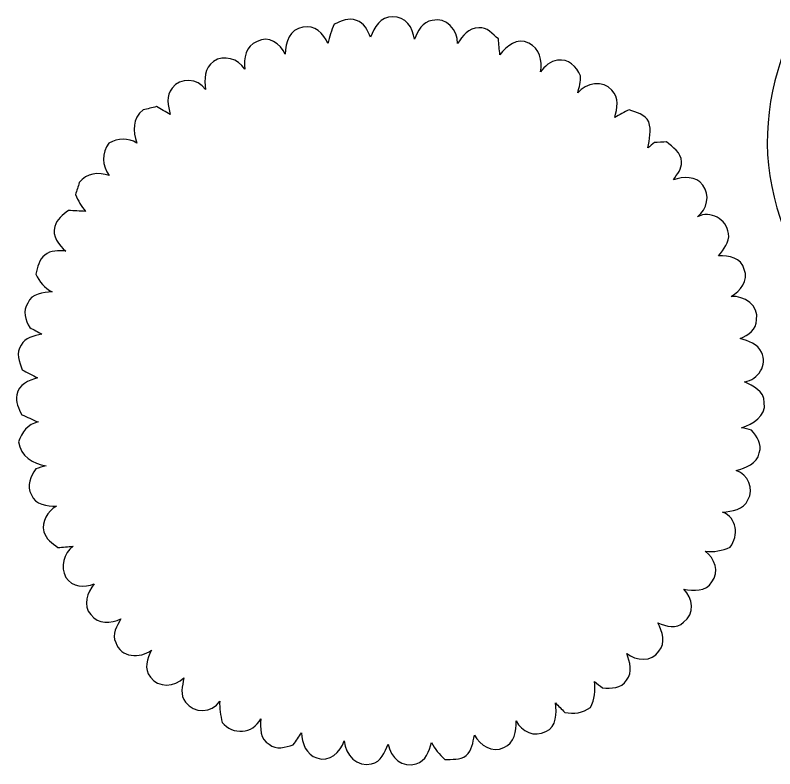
# Model space of a CAD drawing. Header units: centimetres. Extents: x -7 to 7, y -12.7 to 12.7.
# Drawn here: x -5.51 to 1.96, y -12.74 to -5.33 of the extents above; entities that cross this region are included whole.
import ezdxf

# ---------------------------------------------------------------- set-up
doc = ezdxf.new("R2010")
doc.units = ezdxf.units.CM
doc.header["$MEASUREMENT"] = 0
doc.layers.add('Camada 1', color=7, linetype='Continuous')

msp = doc.modelspace()

# ---------------------------------------------------------------- linework, layer by layer
at = {"layer": 'Camada 1', "color": 156}
for points, knots in [([(4.14725, -4.05024), (5.16995, -3.93734), (6.24487, -4.50956), (6.68019, -5.44971), (6.68019, -5.44971), (6.90986, -5.89986), (6.98358, -6.4195), (6.91902, -6.91868), (6.91902, -6.91868), (6.82659, -7.5004), (6.54826, -8.06662), (6.09389, -8.44973), (6.09389, -8.44973), (5.6021, -8.89387), (4.9276, -9.12388), (4.2672, -9.08614), (4.2672, -9.08614), (3.64596, -9.04558), (3.04165, -8.77359), (2.60667, -8.32696), (2.60667, -8.32696), (2.19991, -7.92373), (1.96885, -7.36917), (1.89618, -6.80614), (1.89618, -6.80614), (1.84221, -6.25016), (1.9939, -5.6843), (2.28282, -5.20946), (2.28282, -5.20946), (2.68534, -4.56459), (3.39724, -4.14231), (4.14725, -4.05024)], [0, 0, 0, 0, 0.1111111, 0.1111111, 0.1111111, 0.1111111, 0.2222222, 0.2222222, 0.2222222, 0.2222222, 0.3333333, 0.3333333, 0.3333333, 0.3333333, 0.4444444, 0.4444444, 0.4444444, 0.4444444, 0.5555556, 0.5555556, 0.5555556, 0.5555556, 0.6666667, 0.6666667, 0.6666667, 0.6666667, 0.7777778, 0.7777778, 0.7777778, 0.7777778, 1, 1, 1, 1]), ([(-2.37418, -5.42079), (-2.3047, -5.39255), (-2.23061, -5.34987), (-2.1537, -5.38268), (-2.1537, -5.38268), (-2.07785, -5.40526), (-2.04505, -5.48252), (-2.01577, -5.54918), (-2.01577, -5.54918), (-1.98049, -5.45146), (-1.9184, -5.34458), (-1.79916, -5.3474), (-1.79916, -5.3474), (-1.67357, -5.34105), (-1.59666, -5.45641), (-1.58503, -5.56894), (-1.58503, -5.56894), (-1.55081, -5.48781), (-1.50741, -5.3975), (-1.4097, -5.38302), (-1.4097, -5.38302), (-1.26965, -5.34563), (-1.1578, -5.47933), (-1.16099, -5.61128), (-1.16099, -5.61128), (-1.11337, -5.5372), (-1.04846, -5.45677), (-0.95215, -5.4557), (-0.95215, -5.4557), (-0.87029, -5.44617), (-0.81704, -5.51992), (-0.75847, -5.56401), (-0.75847, -5.56401), (-0.75388, -5.61693), (-0.74894, -5.66949), (-0.74471, -5.72276), (-0.74471, -5.72276), (-0.68297, -5.6335), (-0.57291, -5.54848), (-0.46107, -5.60775), (-0.46107, -5.60775), (-0.3496, -5.65431), (-0.3249, -5.78167), (-0.3443, -5.88963), (-0.3443, -5.88963), (-0.30127, -5.83564), (-0.25047, -5.78202), (-0.17744, -5.77461), (-0.17744, -5.77461), (-0.07443, -5.75734), (0.01269, -5.83776), (0.04726, -5.92807), (0.04726, -5.92807), (0.05396, -5.98452), (0.03457, -6.04026), (0.02258, -6.09564), (0.02258, -6.09564), (0.09983, -5.99651), (0.2734, -5.96335), (0.35736, -6.07024), (0.35736, -6.07024), (0.4318, -6.14079), (0.40886, -6.24945), (0.38593, -6.3373), (0.38593, -6.3373), (0.43144, -6.30907), (0.47941, -6.28473), (0.5274, -6.26109), (0.5274, -6.26109), (0.5976, -6.28791), (0.68333, -6.30555), (0.71966, -6.37998), (0.71966, -6.37998), (0.7514, -6.4636), (0.72319, -6.55214), (0.71225, -6.6368), (0.71225, -6.6368), (0.72813, -6.62374), (0.75952, -6.59729), (0.7754, -6.58388), (0.7754, -6.58388), (0.80503, -6.58213), (0.86395, -6.57859), (0.89358, -6.57718), (0.89358, -6.57718), (0.95566, -6.62798), (1.0421, -6.6816), (1.04069, -6.77262), (1.04069, -6.77262), (1.04846, -6.84176), (0.99871, -6.89609), (0.96273, -6.94937), (0.96273, -6.94937), (1.05903, -6.92043), (1.18604, -6.90667), (1.25095, -7.00193), (1.25095, -7.00193), (1.32997, -7.09965), (1.29222, -7.23864), (1.19839, -7.31343), (1.19839, -7.31343), (1.32467, -7.24605), (1.48907, -7.33882), (1.50318, -7.47676), (1.50318, -7.47676), (1.52118, -7.56462), (1.45308, -7.63164), (1.40723, -7.69725), (1.40723, -7.69725), (1.50812, -7.69126), (1.63264, -7.71525), (1.65876, -7.83061), (1.65876, -7.83061), (1.70532, -7.94208), (1.61995, -8.04228), (1.53105, -8.0973), (1.53105, -8.0973), (1.6577, -8.08531), (1.80693, -8.18656), (1.78118, -8.32626), (1.78118, -8.32626), (1.78187, -8.42081), (1.69791, -8.47865), (1.61924, -8.51076), (1.61924, -8.51076), (1.69791, -8.53617), (1.79246, -8.56051), (1.82774, -8.64517), (1.82774, -8.64517), (1.89476, -8.76723), (1.79351, -8.9168), (1.66334, -8.93409), (1.66334, -8.93409), (1.74659, -8.9796), (1.85525, -9.02404), (1.85666, -9.13729), (1.85666, -9.13729), (1.87571, -9.27664), (1.74449, -9.35073), (1.63194, -9.38635), (1.63194, -9.38635), (1.65664, -9.392), (1.70602, -9.40399), (1.73073, -9.40964), (1.73073, -9.40964), (1.78187, -9.47137), (1.8369, -9.54863), (1.80693, -9.63365), (1.80693, -9.63365), (1.78859, -9.74372), (1.67111, -9.77793), (1.58009, -9.80792), (1.58009, -9.80792), (1.69827, -9.84462), (1.75753, -9.98855), (1.69615, -10.0965), (1.69615, -10.0965), (1.65488, -10.19386), (1.53634, -10.20585), (1.44497, -10.21574), (1.44497, -10.21574), (1.58891, -10.27007), (1.60584, -10.44645), (1.52152, -10.5604), (1.52152, -10.5604), (1.44285, -10.59356), (1.3596, -10.61332), (1.27423, -10.60131), (1.27423, -10.60131), (1.36877, -10.6687), (1.42134, -10.8024), (1.3409, -10.90259), (1.3409, -10.90259), (1.2834, -11.00208), (1.16028, -10.98902), (1.06362, -10.9735), (1.06362, -10.9735), (1.1578, -11.05782), (1.17544, -11.22045), (1.06291, -11.2977), (1.06291, -11.2977), (0.9913, -11.36721), (0.89005, -11.34075), (0.81033, -11.30335), (0.81033, -11.30335), (0.84983, -11.38977), (0.895, -11.4995), (0.81915, -11.58168), (0.81915, -11.58168), (0.74999, -11.69105), (0.59443, -11.67799), (0.50305, -11.60533), (0.50305, -11.60533), (0.53481, -11.68964), (0.56479, -11.78877), (0.5027, -11.8685), (0.5027, -11.8685), (0.45084, -11.94964), (0.34924, -11.95034), (0.26423, -11.94364), (0.26423, -11.94364), (0.23847, -11.92247), (0.21271, -11.9013), (0.18696, -11.88049), (0.18696, -11.88049), (0.19649, -11.96833), (0.18837, -12.05652), (0.1471, -12.1359), (0.1471, -12.1359), (0.0709, -12.18812), (-0.01693, -12.20435), (-0.10653, -12.18388), (-0.10653, -12.18388), (-0.13757, -12.15248), (-0.16827, -12.12215), (-0.19861, -12.0918), (-0.19861, -12.0918), (-0.18133, -12.19129), (-0.18555, -12.32605), (-0.2935, -12.37262), (-0.2935, -12.37262), (-0.4004, -12.43329), (-0.53374, -12.37402), (-0.58349, -12.26784), (-0.58349, -12.26784), (-0.58278, -12.36732), (-0.59972, -12.48867), (-0.70555, -12.53031), (-0.70555, -12.53031), (-0.8202, -12.58746), (-0.93591, -12.50562), (-0.99518, -12.40966), (-0.99518, -12.40966), (-1.00894, -12.47916), (-1.01776, -12.55994), (-1.07702, -12.60792), (-1.07702, -12.60792), (-1.13629, -12.65555), (-1.21603, -12.6425), (-1.28658, -12.64742), (-1.28658, -12.64742), (-1.33843, -12.59804), (-1.38535, -12.54371), (-1.41781, -12.47951), (-1.41781, -12.47951), (-1.43791, -12.56558), (-1.4725, -12.6626), (-1.56774, -12.68871), (-1.56774, -12.68871), (-1.69862, -12.7388), (-1.82457, -12.62415), (-1.84185, -12.49749), (-1.84185, -12.49749), (-1.87854, -12.57265), (-1.91135, -12.67319), (-2.00589, -12.68976), (-2.00589, -12.68976), (-2.147, -12.73033), (-2.26835, -12.59945), (-2.27471, -12.4654), (-2.27471, -12.4654), (-2.31281, -12.57194), (-2.4204, -12.68165), (-2.54316, -12.63261), (-2.54316, -12.63261), (-2.65077, -12.5991), (-2.69134, -12.48728), (-2.6938, -12.38462), (-2.6938, -12.38462), (-2.72097, -12.42377), (-2.74849, -12.46222), (-2.776, -12.50173), (-2.776, -12.50173), (-2.85326, -12.52855), (-2.94286, -12.55535), (-3.01308, -12.4968), (-3.01308, -12.4968), (-3.10409, -12.44776), (-3.10127, -12.33735), (-3.09703, -12.24845), (-3.09703, -12.24845), (-3.16934, -12.39801), (-3.37502, -12.40895), (-3.47556, -12.28302), (-3.47556, -12.28302), (-3.4925, -12.21493), (-3.50378, -12.14542), (-3.50026, -12.07557), (-3.50026, -12.07557), (-3.57292, -12.19129), (-3.75884, -12.19941), (-3.83504, -12.08405), (-3.83504, -12.08405), (-3.89395, -12.01702), (-3.86608, -11.92388), (-3.85197, -11.84627), (-3.85197, -11.84627), (-3.94124, -11.93095), (-4.10562, -11.94964), (-4.18076, -11.83674), (-4.18076, -11.83674), (-4.25097, -11.75914), (-4.21357, -11.65472), (-4.17194, -11.57427), (-4.17194, -11.57427), (-4.2813, -11.65577), (-4.4764, -11.6466), (-4.52154, -11.49879), (-4.52154, -11.49879), (-4.56423, -11.41623), (-4.5099, -11.33581), (-4.47111, -11.26525), (-4.47111, -11.26525), (-4.56776, -11.30828), (-4.70005, -11.32416), (-4.76708, -11.22362), (-4.76708, -11.22362), (-4.84998, -11.13296), (-4.80201, -11.0049), (-4.73428, -10.922), (-4.73428, -10.922), (-4.83022, -10.96222), (-4.95123, -10.95092), (-5.01227, -10.85814), (-5.01227, -10.85814), (-5.07047, -10.75265), (-5.03624, -10.62214), (-4.94135, -10.55088), (-4.94135, -10.55088), (-4.9918, -10.55511), (-5.04225, -10.55933), (-5.09269, -10.56393), (-5.09269, -10.56393), (-5.14631, -10.52054), (-5.21263, -10.48066), (-5.22817, -10.40835), (-5.22817, -10.40835), (-5.25744, -10.3071), (-5.189, -10.20938), (-5.10645, -10.15683), (-5.10645, -10.15683), (-5.19888, -10.16212), (-5.31388, -10.14165), (-5.35235, -10.04464), (-5.35235, -10.04464), (-5.40208, -9.95927), (-5.3601, -9.86367), (-5.30965, -9.79063), (-5.30965, -9.79063), (-5.27578, -9.78041), (-5.24191, -9.77053), (-5.2077, -9.761), (-5.2077, -9.761), (-5.33964, -9.74266), (-5.45818, -9.6654), (-5.47758, -9.5257), (-5.47758, -9.5257), (-5.44688, -9.43292), (-5.38797, -9.35073), (-5.28708, -9.32956), (-5.28708, -9.32956), (-5.34034, -9.30627), (-5.39291, -9.28193), (-5.44547, -9.25865), (-5.44547, -9.25865), (-5.47933, -9.19938), (-5.51144, -9.1327), (-5.4938, -9.06285), (-5.4938, -9.06285), (-5.48286, -8.9616), (-5.3742, -8.9214), (-5.29096, -8.89494), (-5.29096, -8.89494), (-5.34246, -8.86989), (-5.39291, -8.84307), (-5.44371, -8.81732), (-5.44371, -8.81732), (-5.46946, -8.74041), (-5.50932, -8.64975), (-5.45394, -8.57637), (-5.45394, -8.57637), (-5.41655, -8.49806), (-5.32448, -8.48535), (-5.25003, -8.46561), (-5.25003, -8.46561), (-5.2892, -8.44408), (-5.32835, -8.42327), (-5.36751, -8.40281), (-5.36751, -8.40281), (-5.40807, -8.32872), (-5.44159, -8.2377), (-5.38868, -8.16081), (-5.38868, -8.16081), (-5.34811, -8.06662), (-5.23769, -8.05602), (-5.14843, -8.05249), (-5.14843, -8.05249), (-5.22252, -8.01441), (-5.27402, -7.95055), (-5.30895, -7.8761), (-5.30895, -7.8761), (-5.28884, -7.81049), (-5.28002, -7.7336), (-5.22111, -7.6895), (-5.22111, -7.6895), (-5.1622, -7.64151), (-5.08353, -7.6468), (-5.01227, -7.64998), (-5.01227, -7.64998), (-5.08212, -7.59213), (-5.1516, -7.50393), (-5.12127, -7.40798), (-5.12127, -7.40798), (-5.10504, -7.33602), (-5.04155, -7.29543), (-4.98827, -7.25204), (-4.98827, -7.25204), (-4.93218, -7.25452), (-4.87574, -7.25735), (-4.81894, -7.26052), (-4.81894, -7.26052), (-4.86056, -7.21042), (-4.89374, -7.15432), (-4.91842, -7.09436), (-4.91842, -7.09436), (-4.90502, -7.05555), (-4.89267, -7.0164), (-4.88102, -6.97723), (-4.88102, -6.97723), (-4.81117, -6.88233), (-4.69123, -6.87034), (-4.58645, -6.90808), (-4.58645, -6.90808), (-4.66054, -6.81284), (-4.65912, -6.68548), (-4.58893, -6.58847), (-4.58893, -6.58847), (-4.50037, -6.54368), (-4.39985, -6.53274), (-4.31341, -6.58883), (-4.31341, -6.58883), (-4.35751, -6.47381), (-4.35892, -6.34576), (-4.25414, -6.26356), (-4.25414, -6.26356), (-4.2104, -6.25264), (-4.1663, -6.2417), (-4.12255, -6.23076), (-4.12255, -6.23076), (-4.07704, -6.25544), (-4.03189, -6.28156), (-3.9878, -6.30907), (-3.9878, -6.30907), (-4.00507, -6.2237), (-4.03365, -6.1214), (-3.96699, -6.04943), (-3.96699, -6.04943), (-3.8922, -5.94042), (-3.71052, -5.95207), (-3.64067, -6.06107), (-3.64067, -6.06107), (-3.65125, -5.9637), (-3.65019, -5.84941), (-3.56234, -5.78626), (-3.56234, -5.78626), (-3.45968, -5.71853), (-3.31611, -5.75768), (-3.25402, -5.8621), (-3.25402, -5.8621), (-3.26602, -5.75768), (-3.24414, -5.62926), (-3.1309, -5.59187), (-3.1309, -5.59187), (-3.02224, -5.52343), (-2.90159, -5.61516), (-2.85503, -5.71465), (-2.85503, -5.71465), (-2.85537, -5.6021), (-2.81094, -5.46417), (-2.68076, -5.45112), (-2.68076, -5.45112), (-2.5647, -5.41972), (-2.47826, -5.51497), (-2.43592, -5.61092), (-2.43592, -5.61092), (-2.42288, -5.54496), (-2.4003, -5.48216), (-2.37418, -5.42079)], [0, 0, 0, 0, 0.0081301, 0.0081301, 0.0081301, 0.0081301, 0.0162602, 0.0162602, 0.0162602, 0.0162602, 0.0243902, 0.0243902, 0.0243902, 0.0243902, 0.0325203, 0.0325203, 0.0325203, 0.0325203, 0.0406504, 0.0406504, 0.0406504, 0.0406504, 0.0487805, 0.0487805, 0.0487805, 0.0487805, 0.0569106, 0.0569106, 0.0569106, 0.0569106, 0.0650407, 0.0650407, 0.0650407, 0.0650407, 0.0731707, 0.0731707, 0.0731707, 0.0731707, 0.0813008, 0.0813008, 0.0813008, 0.0813008, 0.0894309, 0.0894309, 0.0894309, 0.0894309, 0.097561, 0.097561, 0.097561, 0.097561, 0.1056911, 0.1056911, 0.1056911, 0.1056911, 0.1138211, 0.1138211, 0.1138211, 0.1138211, 0.1219512, 0.1219512, 0.1219512, 0.1219512, 0.1300813, 0.1300813, 0.1300813, 0.1300813, 0.1382114, 0.1382114, 0.1382114, 0.1382114, 0.1463415, 0.1463415, 0.1463415, 0.1463415, 0.1544715, 0.1544715, 0.1544715, 0.1544715, 0.1626016, 0.1626016, 0.1626016, 0.1626016, 0.1707317, 0.1707317, 0.1707317, 0.1707317, 0.1788618, 0.1788618, 0.1788618, 0.1788618, 0.1869919, 0.1869919, 0.1869919, 0.1869919, 0.195122, 0.195122, 0.195122, 0.195122, 0.203252, 0.203252, 0.203252, 0.203252, 0.2113821, 0.2113821, 0.2113821, 0.2113821, 0.2195122, 0.2195122, 0.2195122, 0.2195122, 0.2276423, 0.2276423, 0.2276423, 0.2276423, 0.2357724, 0.2357724, 0.2357724, 0.2357724, 0.2439024, 0.2439024, 0.2439024, 0.2439024, 0.2520325, 0.2520325, 0.2520325, 0.2520325, 0.2601626, 0.2601626, 0.2601626, 0.2601626, 0.2682927, 0.2682927, 0.2682927, 0.2682927, 0.2764228, 0.2764228, 0.2764228, 0.2764228, 0.2845528, 0.2845528, 0.2845528, 0.2845528, 0.2926829, 0.2926829, 0.2926829, 0.2926829, 0.300813, 0.300813, 0.300813, 0.300813, 0.3089431, 0.3089431, 0.3089431, 0.3089431, 0.3170732, 0.3170732, 0.3170732, 0.3170732, 0.3252033, 0.3252033, 0.3252033, 0.3252033, 0.3333333, 0.3333333, 0.3333333, 0.3333333, 0.3414634, 0.3414634, 0.3414634, 0.3414634, 0.3495935, 0.3495935, 0.3495935, 0.3495935, 0.3577236, 0.3577236, 0.3577236, 0.3577236, 0.3658537, 0.3658537, 0.3658537, 0.3658537, 0.3739837, 0.3739837, 0.3739837, 0.3739837, 0.3821138, 0.3821138, 0.3821138, 0.3821138, 0.3902439, 0.3902439, 0.3902439, 0.3902439, 0.398374, 0.398374, 0.398374, 0.398374, 0.4065041, 0.4065041, 0.4065041, 0.4065041, 0.4146341, 0.4146341, 0.4146341, 0.4146341, 0.4227642, 0.4227642, 0.4227642, 0.4227642, 0.4308943, 0.4308943, 0.4308943, 0.4308943, 0.4390244, 0.4390244, 0.4390244, 0.4390244, 0.4471545, 0.4471545, 0.4471545, 0.4471545, 0.4552846, 0.4552846, 0.4552846, 0.4552846, 0.4634146, 0.4634146, 0.4634146, 0.4634146, 0.4715447, 0.4715447, 0.4715447, 0.4715447, 0.4796748, 0.4796748, 0.4796748, 0.4796748, 0.4878049, 0.4878049, 0.4878049, 0.4878049, 0.495935, 0.495935, 0.495935, 0.495935, 0.504065, 0.504065, 0.504065, 0.504065, 0.5121951, 0.5121951, 0.5121951, 0.5121951, 0.5203252, 0.5203252, 0.5203252, 0.5203252, 0.5284553, 0.5284553, 0.5284553, 0.5284553, 0.5365854, 0.5365854, 0.5365854, 0.5365854, 0.5447154, 0.5447154, 0.5447154, 0.5447154, 0.5528455, 0.5528455, 0.5528455, 0.5528455, 0.5609756, 0.5609756, 0.5609756, 0.5609756, 0.5691057, 0.5691057, 0.5691057, 0.5691057, 0.5772358, 0.5772358, 0.5772358, 0.5772358, 0.5853659, 0.5853659, 0.5853659, 0.5853659, 0.5934959, 0.5934959, 0.5934959, 0.5934959, 0.601626, 0.601626, 0.601626, 0.601626, 0.6097561, 0.6097561, 0.6097561, 0.6097561, 0.6178862, 0.6178862, 0.6178862, 0.6178862, 0.6260163, 0.6260163, 0.6260163, 0.6260163, 0.6341463, 0.6341463, 0.6341463, 0.6341463, 0.6422764, 0.6422764, 0.6422764, 0.6422764, 0.6504065, 0.6504065, 0.6504065, 0.6504065, 0.6585366, 0.6585366, 0.6585366, 0.6585366, 0.6666667, 0.6666667, 0.6666667, 0.6666667, 0.6747967, 0.6747967, 0.6747967, 0.6747967, 0.6829268, 0.6829268, 0.6829268, 0.6829268, 0.6910569, 0.6910569, 0.6910569, 0.6910569, 0.699187, 0.699187, 0.699187, 0.699187, 0.7073171, 0.7073171, 0.7073171, 0.7073171, 0.7154472, 0.7154472, 0.7154472, 0.7154472, 0.7235772, 0.7235772, 0.7235772, 0.7235772, 0.7317073, 0.7317073, 0.7317073, 0.7317073, 0.7398374, 0.7398374, 0.7398374, 0.7398374, 0.7479675, 0.7479675, 0.7479675, 0.7479675, 0.7560976, 0.7560976, 0.7560976, 0.7560976, 0.7642276, 0.7642276, 0.7642276, 0.7642276, 0.7723577, 0.7723577, 0.7723577, 0.7723577, 0.7804878, 0.7804878, 0.7804878, 0.7804878, 0.7886179, 0.7886179, 0.7886179, 0.7886179, 0.796748, 0.796748, 0.796748, 0.796748, 0.804878, 0.804878, 0.804878, 0.804878, 0.8130081, 0.8130081, 0.8130081, 0.8130081, 0.8211382, 0.8211382, 0.8211382, 0.8211382, 0.8292683, 0.8292683, 0.8292683, 0.8292683, 0.8373984, 0.8373984, 0.8373984, 0.8373984, 0.8455285, 0.8455285, 0.8455285, 0.8455285, 0.8536585, 0.8536585, 0.8536585, 0.8536585, 0.8617886, 0.8617886, 0.8617886, 0.8617886, 0.8699187, 0.8699187, 0.8699187, 0.8699187, 0.8780488, 0.8780488, 0.8780488, 0.8780488, 0.8861789, 0.8861789, 0.8861789, 0.8861789, 0.8943089, 0.8943089, 0.8943089, 0.8943089, 0.902439, 0.902439, 0.902439, 0.902439, 0.9105691, 0.9105691, 0.9105691, 0.9105691, 0.9186992, 0.9186992, 0.9186992, 0.9186992, 0.9268293, 0.9268293, 0.9268293, 0.9268293, 0.9349593, 0.9349593, 0.9349593, 0.9349593, 0.9430894, 0.9430894, 0.9430894, 0.9430894, 0.9512195, 0.9512195, 0.9512195, 0.9512195, 0.9593496, 0.9593496, 0.9593496, 0.9593496, 0.9674797, 0.9674797, 0.9674797, 0.9674797, 0.9756098, 0.9756098, 0.9756098, 0.9756098, 0.9837398, 0.9837398, 0.9837398, 0.9837398, 1, 1, 1, 1])]:
    msp.add_open_spline(points, degree=3, knots=knots, dxfattribs=at)

doc.saveas('drawing.dxf')
